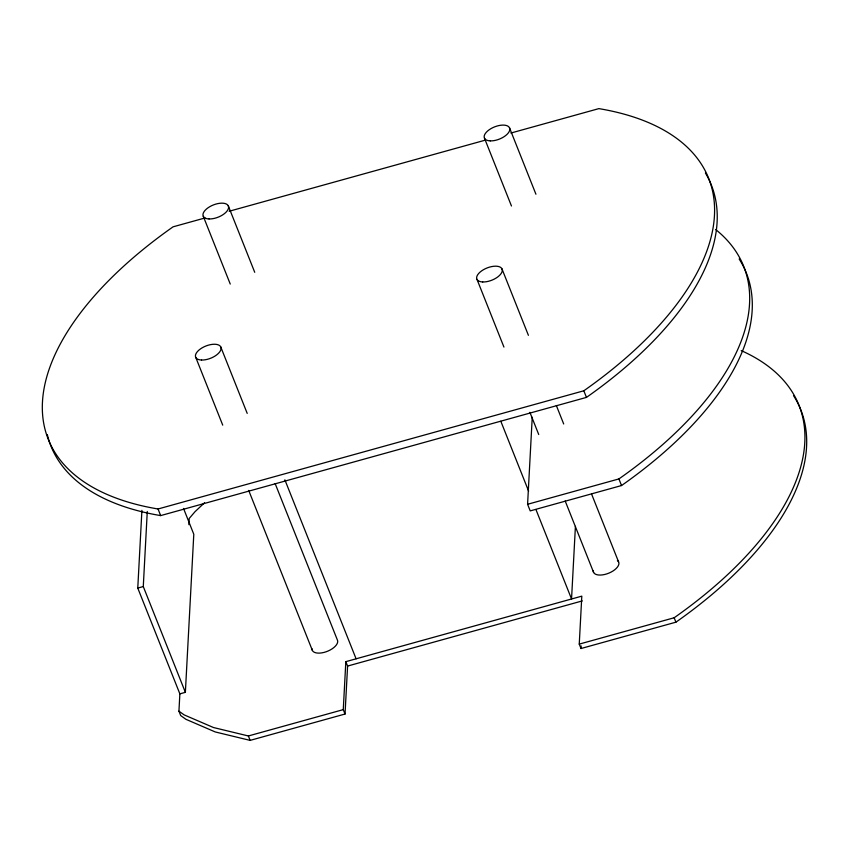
<?xml version="1.0" encoding="UTF-8"?>
<svg xmlns="http://www.w3.org/2000/svg" width="849" height="849" viewBox="0 0 849 849"><rect width="100%" height="100%" fill="white"/><g stroke="black" fill="none" stroke-linecap="round" stroke-linejoin="round"><path stroke-width="1.27" d="M793.528 395.634A347.559 168.505 -21.7 0 1 675.91 622.179L581.003 648.519L579.251 644.115L581.809 596.147L345.83 661.658L347.591 666.062L345.034 714.03L250.126 740.381L215.264 731.955L185.92 719.305L180.688 715.569L178.937 711.165L179.861 693.856L137.771 588.081L141.91 510.366M179.861 693.856L185.369 692.328L143.279 586.553L147.28 511.469M188.881 524.661L189.21 518.484L195.005 511.692L204.577 502.735M185.369 692.328L193.795 534.265L183.522 508.434M345.034 714.03L343.272 709.626L345.83 661.658M739.15 259.009A347.559 168.505 -21.7 0 1 621.542 485.543L530.222 510.896L527.59 504.285L532.238 417.262M575.42 526.348L571.547 598.991L535.931 509.506M581.003 648.519L581.141 645.93M204.959 217.981L173.09 226.821A347.559 168.505 -21.7 0 0 158.041 508.986L160.673 515.598L586.457 397.396A347.559 168.505 -21.7 0 0 705.413 173.016M229.188 211.252L485.416 140.117M510.918 133.038L598.874 108.619A347.559 168.505 -21.7 0 1 583.825 390.784L586.457 397.396M158.041 508.986L583.825 390.784M137.771 588.081L143.279 586.553M527.59 504.285L618.91 478.932A347.559 168.505 -21.7 0 0 715.675 229.527M347.591 666.062L582.287 600.912M178.937 711.165L184.169 714.9L213.513 727.54L248.375 735.966L343.272 709.626M579.251 644.115L674.159 617.764A347.559 168.505 -21.7 0 0 741.219 350.605M509.474 127.721L535.931 194.23M484.503 138.26L511.459 205.989M618.91 478.932L621.542 485.543M674.159 617.764L675.91 622.179M501.95 268.815L528.407 335.313M556.339 405.504L563.694 423.98M591.626 494.171L618.581 561.9M476.979 279.342L503.935 347.071M529.903 412.338L538.722 434.508M565.19 501.006L593.61 572.428M500.814 421.242L528.619 491.115M228.264 205.787L254.732 272.296M203.293 216.325L230.249 284.054M284.871 479.823L356.092 658.803M220.74 346.88L247.208 413.378M275.14 483.569L337.371 639.966A13.563 6.569 -21.7 0 1 326.186 651.756A13.563 6.569 -21.7 0 1 312.061 648.795M195.769 357.408L222.725 425.137M248.693 490.404L312.4 650.493M248.375 735.966L250.126 740.381M617.393 560.552A13.563 6.569 -21.7 0 1 609.051 573.054A13.563 6.569 -21.7 0 1 593.271 570.73M160.673 515.598A347.559 168.505 -21.7 0 1 47.3 434.561M209.045 218.946A13.563 6.569 -21.7 0 0 228.604 207.496A13.563 6.569 -21.7 0 0 209.692 206.732A13.563 6.569 -21.7 0 0 209.045 218.946M201.521 360.029A13.563 6.569 -21.7 0 0 221.08 348.578A13.563 6.569 -21.7 0 0 202.168 347.814A13.563 6.569 -21.7 0 0 201.521 360.029M482.72 281.964A13.563 6.569 -21.7 0 0 502.29 270.513A13.563 6.569 -21.7 0 0 483.378 269.749A13.563 6.569 -21.7 0 0 482.72 281.964M490.244 140.881A13.563 6.569 -21.7 0 0 509.814 129.43A13.563 6.569 -21.7 0 0 490.902 128.666A13.563 6.569 -21.7 0 0 490.244 140.881"/></g></svg>
